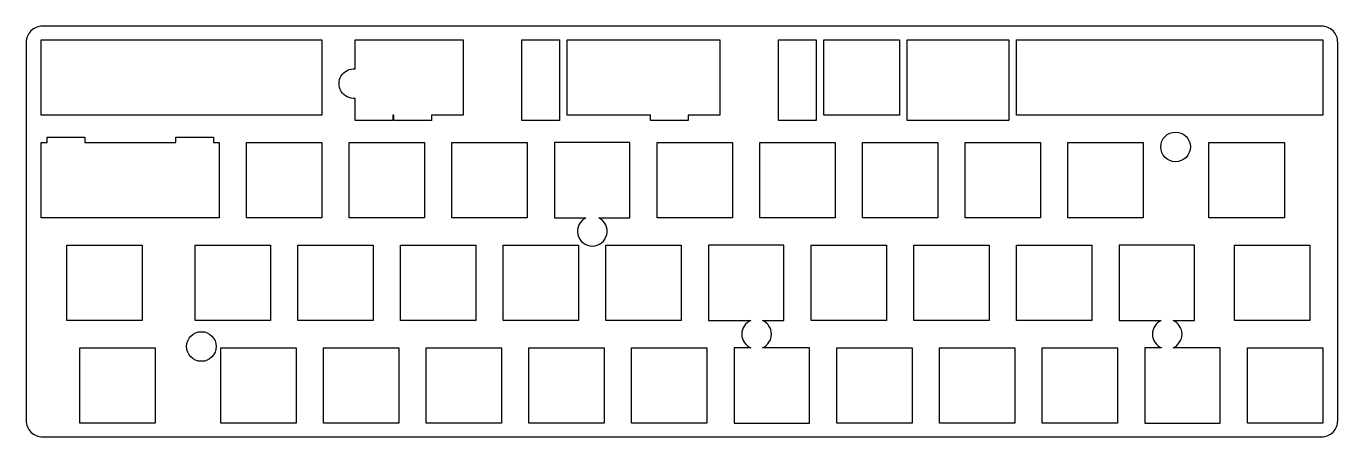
# Model space of a CAD drawing. Header units: millimetres. Extents: x -234 to 10, y -10 to 67.
import ezdxf

# ---------------------------------------------------------------- set-up
doc = ezdxf.new("R2010")
doc.units = ezdxf.units.MM
doc.layers.get('0').update_dxf_attribs({"linetype": 'CONTINUOUS'})

msp = doc.modelspace()

# ---------------------------------------------------------------- linework, layer by layer
for p, q in [((-230.84, 64.15), (-178.74, 64.15)), ((-230.84, 50.15), (-230.84, 64.15)), ((-178.74, 64.15), (-178.74, 50.15)), ((-70.14, 64.15), (-51.27, 64.15)), ((-70.14, 49.15), (-70.14, 64.15)), ((-51.27, 64.15), (-51.27, 49.15)), ((-49.86, 64.15), (7, 64.15)), ((-49.86, 50.15), (-49.86, 64.15)), ((7, 64.15), (7, 50.15)), ((-178.74, 50.15), (-230.84, 50.15)), ((-51.27, 49.15), (-70.14, 49.15)), ((7, 50.15), (-49.86, 50.15))]:
    msp.add_line(p, q)
for points in [[(9.77, -6.52), (9.77, 63.68, 0.414214), (6.77, 66.68), (-230.61, 66.68, 0.414214), (-233.61, 63.68), (-233.61, -6.52, 0.414214), (-230.61, -9.52), (6.77, -9.52, 0.414214)], [(-172.57, 64.15), (-152.54, 64.15), (-152.54, 50.15), (-158.42, 50.15), (-158.42, 49.15), (-165.42, 49.15), (-165.42, 50.15), (-165.57, 50.15), (-165.57, 49.15), (-172.57, 49.15), (-172.57, 53.29, -1.092856), (-172.57, 58.76)], [(-129.76, 31.1, 4.354733), (-127.36, 31.1), (-121.59, 31.1), (-121.59, 45.1), (-135.59, 45.1), (-135.59, 31.1)], [(-99.17, 12.05, 0.657649), (-99.16, 7), (-102.25, 7), (-102.25, -7), (-88.25, -7), (-88.25, 7), (-96.99, 7, 0.657649), (-96.98, 12.05), (-93.01, 12.05), (-93.01, 26.05), (-107.01, 26.05), (-107.01, 12.05)], [(-22.97, 12.05, 0.657649), (-22.96, 7), (-26.05, 7), (-26.05, -7), (-12.05, -7), (-12.05, 7), (-20.79, 7, 0.657649), (-20.78, 12.05), (-16.81, 12.05), (-16.81, 26.05), (-30.81, 26.05), (-30.81, 12.05)]]:
    msp.add_lwpolyline(points, format="xyb", close=True)
for points in [[(-141.64, 64.15), (-134.64, 64.15), (-134.64, 49.15), (-141.64, 49.15)], [(-110.77, 49.15), (-117.77, 49.15), (-117.77, 50.15), (-133.21, 50.15), (-133.21, 64.15), (-104.92, 64.15), (-104.92, 50.15), (-110.77, 50.15)], [(-94.02, 64.15), (-87.02, 64.15), (-87.02, 49.15), (-94.02, 49.15)], [(-71.58, 50.15), (-85.58, 50.15), (-85.58, 64.15), (-71.58, 64.15)], [(-205.87, 45.1), (-205.87, 46.1), (-198.87, 46.1), (-198.87, 45.1), (-197.79, 45.1), (-197.79, 31.1), (-230.84, 31.1), (-230.84, 45.1), (-229.75, 45.1), (-229.75, 46.1), (-222.75, 46.1), (-222.75, 45.1)], [(-192.74, 45.1), (-178.74, 45.1), (-178.74, 31.1), (-192.74, 31.1)], [(-159.69, 31.1), (-173.69, 31.1), (-173.69, 45.1), (-159.69, 45.1)], [(-154.64, 31.1), (-154.64, 45.1), (-140.64, 45.1), (-140.64, 31.1)], [(-102.54, 31.1), (-116.54, 31.1), (-116.54, 45.1), (-102.54, 45.1)], [(-97.49, 45.1), (-83.49, 45.1), (-83.49, 31.1), (-97.49, 31.1)], [(-64.44, 31.1), (-78.44, 31.1), (-78.44, 45.1), (-64.44, 45.1)], [(-59.39, 45.1), (-45.39, 45.1), (-45.39, 31.1), (-59.39, 31.1)], [(-40.34, 45.1), (-26.34, 45.1), (-26.34, 31.1), (-40.34, 31.1)], [(-0.14, 45.1), (-0.14, 31.1), (-14.14, 31.1), (-14.14, 45.1)], [(-212.07, 26.05), (-212.07, 12.05), (-226.08, 12.05), (-226.08, 26.05)], [(-202.26, 26.05), (-188.26, 26.05), (-188.26, 12.05), (-202.26, 12.05)], [(-169.21, 26.05), (-169.21, 12.05), (-183.21, 12.05), (-183.21, 26.05)], [(-150.16, 12.05), (-164.16, 12.05), (-164.16, 26.05), (-150.16, 26.05)], [(-131.11, 12.05), (-145.11, 12.05), (-145.11, 26.05), (-131.11, 26.05)], [(-112.06, 12.05), (-126.06, 12.05), (-126.06, 26.05), (-112.06, 26.05)], [(-87.96, 12.05), (-87.96, 26.05), (-73.96, 26.05), (-73.96, 12.05)], [(-68.91, 26.05), (-54.91, 26.05), (-54.91, 12.05), (-68.91, 12.05)], [(-35.86, 12.05), (-49.86, 12.05), (-49.86, 26.05), (-35.86, 26.05)], [(-9.38, 12.05), (-9.38, 26.05), (4.62, 26.05), (4.62, 12.05)], [(-223.69, -7), (-223.69, 7), (-209.69, 7), (-209.69, -7)], [(-197.5, 7), (-183.5, 7), (-183.5, -7), (-197.5, -7)], [(-164.45, -7), (-178.45, -7), (-178.45, 7), (-164.45, 7)], [(-145.4, 7), (-145.4, -7), (-159.4, -7), (-159.4, 7)], [(-126.35, 7), (-126.35, -7), (-140.35, -7), (-140.35, 7)], [(-121.3, -7), (-121.3, 7), (-107.3, 7), (-107.3, -7)], [(-69.2, -7), (-83.2, -7), (-83.2, 7), (-69.2, 7)], [(-50.15, 7), (-50.15, -7), (-64.15, -7), (-64.15, 7)], [(-45.1, 7), (-31.1, 7), (-31.1, -7), (-45.1, -7)], [(-7, 7), (7, 7), (7, -7), (-7, -7)]]:
    msp.add_lwpolyline(points, close=True)
for centre in [(-20.33, 44.28), (-201.11, 7.23)]:
    msp.add_circle(centre, 2.75)

doc.saveas('drawing.dxf')
